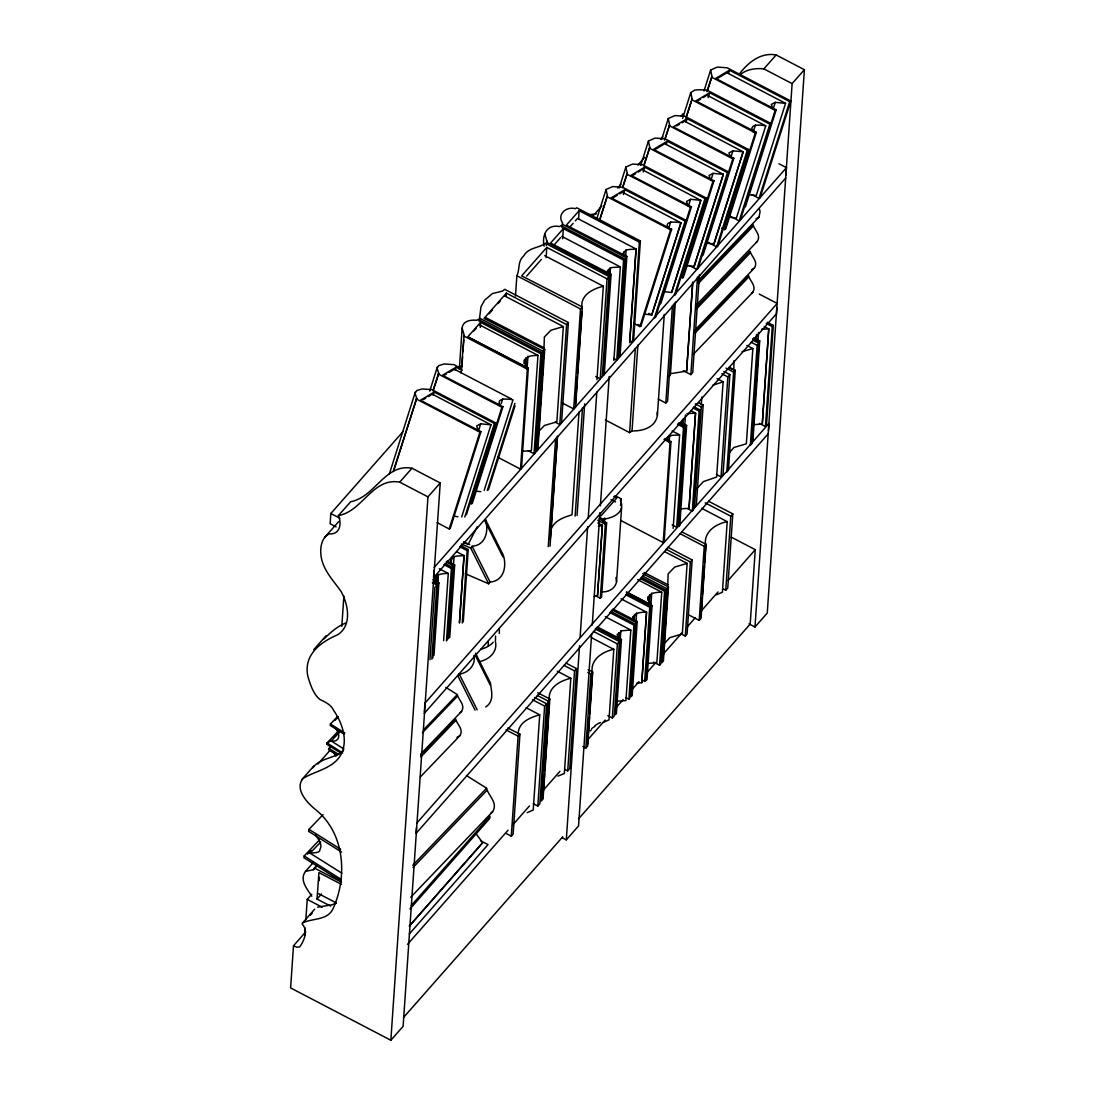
<?xml version="1.0" encoding="UTF-8"?>
<svg xmlns="http://www.w3.org/2000/svg" width="1095" height="1095" viewBox="0 0 1095 1095"><rect width="100%" height="100%" fill="white"/><g stroke="black" fill="none" stroke-linecap="round" stroke-linejoin="round"><path stroke-width="1.5" d="M634.046 620.304C630.775 613.186 640.589 612.037 646.597 612.146L641.779 682.691L636.811 683.198M435.618 582.02C432.539 574.642 441.942 573.301 448.293 573.465L443.626 640.698M500.264 405.711C495.611 397.896 506.67 398.635 512.994 399.812L484.182 490.368M293.487 945.779L290.613 987.936L390.847 1040.25L403.111 1026.33L440.231 482.963L411.98 468.222C384.769 463.322 375.215 497.171 350.674 501.702L338.41 515.622C341.859 523.561 340.107 534.716 329.253 533.881C322.026 537.221 320.164 546.679 320.835 553.851C321.82 568.811 332.853 579.83 341.024 591.396C348.306 604.358 352.357 625.806 337.328 634.936C320.246 642.217 303.055 655.207 307.955 676.792C310.501 684.772 313.197 693.956 319.877 699.431C325.27 702.128 331.073 704.605 333.729 710.504C343.063 724.123 349.456 743.806 338.533 758.329C329.403 769.265 314.689 771.345 303.096 778.394C294.144 789.153 307.339 803.046 315.894 809.862C344.473 833.008 347.608 875.466 333.564 907.55C328.24 921.087 312.362 917.774 302.425 923.085L302.316 924.317C308.462 930.572 304.013 940.879 299.729 946.915L296.69 947.202L293.487 945.779L305.751 931.859M403.097 431.498L330.841 513.514L330.142 523.766L336.124 526.9M304.807 934.911L305.272 928.149M305.847 919.704L307.23 899.406L311.746 894.286M341.818 626.313L343.885 596.008M390.847 1040.25L427.967 496.884L440.231 482.963M416.428 827.574L416.032 833.432L768.307 433.661M424.326 712.024L424.915 703.223L777.19 303.438L759.218 294.062M433.99 570.385L433.497 577.708L785.758 177.938M434.318 581.431L434.578 577.955M429.938 659.71L434.866 587.331L436.891 585.045L432.347 582.663M435.837 582.335L436.18 577.298M435.892 582.8L436.344 576.079M431.841 659.108L436.891 585.045M437.644 583.731L438.219 575.327M437.74 582.663L438.301 574.259M432.895 657.903L437.945 583.84L438.917 582.841L432.867 579.707M433.99 655.221L438.917 582.841M459.366 368.823L462.131 328.144C462.61 320.767 471.014 319.644 476.845 320.301L478.241 319.398L541.888 352.617L535.072 452.605L534.045 453.782L528.023 450.634M461.146 373.203L464.088 334.796L462.131 328.144M461.898 367.003L462.583 356.833M462.939 351.755L463.746 339.888M446.486 640.931L451.414 568.551L452.44 567.388L444.871 563.432M451.674 564.897C449.361 554.453 457.655 556.383 464.075 555.562L459.489 622.74M447.513 639.767L452.44 567.388M453.412 565.828L454.083 556.356M448.786 638.317L453.727 565.937L454.699 564.938L447.13 561.023M449.758 637.317L454.699 564.938M479.186 321.451L480.979 306.764L484.633 300.153L492.38 293.611L502.619 291.051L504.74 289.326L568.387 322.546L561.571 422.533L559.778 424.559L555.261 422.205M459.407 622.795L463.979 555.617L456.56 551.647M480.281 327.432L480.623 322.341L540.862 353.781L534.045 453.782M462.254 623.028L467.195 550.648L468.222 549.485L460.639 545.529M463.281 621.864L468.222 549.485M506.136 296.526L506.369 293.131L566.594 324.572L559.778 424.559M515.471 296.061L516.854 275.735C520.057 269.521 517.456 261.144 523.656 256.025C528.351 247.333 538.617 248.305 545.406 243.323L609.053 276.542L602.236 376.529M523.957 363.417C524.163 355.848 531.404 355.519 537.96 355.382L531.376 450.661L521.658 451.332M525.244 367.756L525.819 359.242M525.408 366.524L525.997 358.024M527.051 369.166L527.954 356.19M497.787 457.258L520.522 469.125L527.338 369.125L528.31 368.125L467.784 336.849L480.623 322.341M528.31 368.125L521.494 468.126L520.522 469.125M544.092 246.238C541.724 234.7 547.117 223.969 559.572 226.569L560.968 225.666L624.615 258.885L617.799 358.886M546.241 245.513L546.87 241.01L544.899 234.371M546.638 244.404L546.87 241.01M546.118 257.571L546.802 247.402L607.041 278.828L600.224 378.829L595.707 376.475M544.708 349.51L543.065 351.276L536.249 451.277L537.891 449.497L544.708 349.51L484.045 318.399L506.369 293.131M538.179 438.287L538.932 427.912M539.274 422.807L539.972 412.61M540.382 405.985L541.012 397.307M541.423 390.682L542.176 380.293M542.518 375.188L543.325 363.294M543.626 358.366L544.379 337.027L550.936 330.252L563.35 326.57L504.74 295.978M506.739 833.801L511.283 836.183L518.099 736.182L519.947 734.184L507.806 727.97M519.947 734.184L513.131 834.185L511.283 836.183M562.009 227.609L562.638 223.106C556.63 214.209 566.375 206.188 575.354 208.666L576.736 207.763L640.383 240.982L633.567 340.983M562.666 238.792L563.35 228.622L623.589 260.049L616.772 360.05L613.761 358.476M548.266 546.597L555.658 438.342M563.35 326.57L556.862 421.808L544.434 425.49L538.192 431.978M557.369 436.412L550.279 539.479L550.183 538.713M550.032 546.254L557.519 436.316M526.189 707.753L539.726 714.816L533.224 810.04L527.174 812.668M533.292 803.703L537.809 806.071L544.626 706.07L546.651 703.784L534.524 697.447M578.557 219.192L579.132 210.719L639.357 242.146L632.54 342.146L629.529 340.572M546.651 703.784L539.835 803.771L537.809 806.071M549.854 699.007L548.006 701.005L541.19 801.006L543.038 799.008L549.854 699.007L537.713 692.793M544.571 773.85L542.874 797.858L542.627 796.763M544.735 770.647L547.856 724.726M548.047 722.837L549.115 701.539M561.557 402.618L573.684 408.941L580.501 308.954L582.348 306.956L521.644 275.885L546.802 247.402M575.491 404.096L577.421 376.694M577.585 373.491L581.815 312.075M582.348 306.956L575.532 406.943L573.684 408.941M579.022 411.953L572.014 514.828C563.569 517.305 554.59 520.659 551.264 528.83A1.615 1.218 3.9 0 1 551.045 529.487L550.224 533.717M575.135 516.101L582.526 407.846M577.065 515.471L584.675 403.836M557.3 671.221L570.823 678.27L564.336 773.508L557.944 776.122M564.705 769.32L567.716 770.88L574.533 670.893L576.559 668.607L565.951 663.064M576.559 668.607L569.742 768.594L567.716 770.88M596.953 379.746L603.331 286.219L544.708 255.628M561.803 837.524L566.293 839.865L579.529 645.763M580.104 637.249L587.645 526.586M588.234 518.072L596.816 392.078M608.149 272.929C607.67 265.633 615.308 267.892 620.331 266.92L613.871 360.501M609.901 273.887L610.243 268.781M609.874 274.517L610.339 267.714M611.092 274.339L610.12 275.338L603.304 375.339L604.262 374.339L611.092 274.339L550.566 243.063L563.35 228.622M591.67 633.553L578.557 825.945L566.293 839.865M592.258 625.04L599.909 512.665M600.375 505.849L609.203 376.461M582.773 746.516L585.811 748.09L590.862 674.027L592.71 672.029L588.152 669.702M594.106 596.488L597.473 595.967L602.387 525.367L597.884 523.013M589.452 717.17L587.55 744.244L587.44 743.478M589.603 714.008L592.422 673.507C589.589 660.258 601.757 651.744 613.816 649.349L591.273 637.577M602.387 525.367L597.473 595.967M592.71 672.029L587.659 746.106L585.811 748.09M602.852 522.52L603.071 519.153C612.748 518.305 625.888 512.364 620.454 500.1L621.029 498.772L614.979 495.611M604.358 523.04L604.7 517.99M595.789 595.94L600.306 598.294L605.357 524.218L606.63 522.78L599.047 518.825M623.767 256.257C622.603 247.812 630.611 249.906 636.113 249.017L629.734 342.543M606.63 522.78L601.579 596.843L600.306 598.294M625.656 256.613L626.121 249.811M626.86 256.435L625.888 257.435L619.072 357.435L620.044 356.436L626.86 256.435L566.334 225.159L579.132 210.719M629.639 342.598L636.017 249.058M620.578 505.507L621.029 498.772M601.511 591.697C608.081 592.723 615.404 588.508 616.553 581.732L621.604 507.656M613.816 649.349L608.998 719.894L603.194 722.481M605.357 419.974L629.598 432.634L635.333 348.47M607.821 715.624L612.338 717.978L617.388 643.915L619.414 641.615L595.16 628.968M629.598 432.634L632.034 430.882L637.892 345.034M618.702 633.882L618.36 638.919L617.101 634.539L620.742 631.911L620.824 630.843L630.816 630.049L625.916 700.636L617.101 701.156M618.415 639.384L618.867 632.664M619.414 641.615L614.363 715.692L612.338 717.978M620.276 638.631L620.824 630.843M621.44 639.425L620.468 640.424L615.417 714.487L616.389 713.488L621.44 639.425L597.227 626.915M632.65 620.003L632.869 616.636M625.875 697.625L628.886 699.199L633.937 625.135L634.963 623.972L610.723 611.311M634.142 621.016L634.648 614.76M634.963 623.972L629.912 698.035L628.886 699.199M636.031 621.344L636.606 612.94M637.222 621.522L636.25 622.521L631.199 696.584L632.171 695.585L637.222 621.522L613.008 609.012M632.034 430.882C642.56 431.32 655.494 427.42 657.397 415.388L664.282 314.388M641.779 682.691L646.502 612.187L621.043 598.814M647.734 600.197C647.98 592.628 655.207 592.381 661.75 592.203L656.849 662.79L647.706 663.365M649.157 602.784L649.609 596.063M649.212 603.236L649.773 594.845M641.656 679.721L644.668 681.295L649.718 607.232L650.745 606.069L626.491 593.408M650.745 606.069L645.694 680.132L644.668 681.295M650.936 604.768L651.744 593.011M652.059 605.535L651.087 606.534L646.036 680.597L647.008 679.598L652.059 605.535L626.326 592.244M658.246 399.059L665.815 403.015L672.467 305.382M674.246 303.507L667.594 401.153L665.815 403.015M668.675 376.406L670.085 375.571L670.468 373.696L675.355 302.015M667.444 440.861C666.951 433.565 674.588 435.824 679.612 434.838L673.151 528.42M669.168 442.448L669.634 435.646M620.755 520.426L663.2 542.572L670.017 442.572L670.975 441.572L664.925 438.452M670.975 441.572L664.159 541.573L663.2 542.572M653.537 662.105L659.56 665.254L664.61 591.19L665.637 590.013L641.383 577.366M665.637 590.013L660.586 664.09L659.56 665.254M668.456 586.906L666.814 588.686L661.763 662.749L663.406 660.983L668.456 586.906L642.683 573.684M663.693 650.307L663.296 655.522L662.981 654.509M664.104 643.764L664.843 633.512M665.185 628.475L665.87 618.401M666.28 611.859L667.019 601.607M667.361 596.556L668.155 573.848L674.712 567.073L687.14 563.391L664.597 551.62M683.02 424.203L683.307 418.618M670.468 373.696L686.606 371.123L692.656 282.373M692.807 282.277L686.606 371.123M672.152 524.929L676.669 527.284L683.485 427.296L684.512 426.133L678.448 422.957M684.512 426.133L677.695 526.12L676.669 527.284M684.745 425.791L685.456 414.95M686.62 425.435L685.662 426.434L678.845 526.421L679.803 525.422L686.62 425.435L680.57 422.3M683.321 370.671L690.849 374.599L697.501 276.967M699.418 274.804L692.752 372.437L690.849 374.599M689.042 508.313L695.544 413.089L689.042 508.313L680.46 508.846M687.14 563.391L682.322 633.937L669.907 637.618L664.008 643.86M687.797 508.778L692.314 511.132L699.13 411.145L700.157 409.982L694.093 406.82M700.157 409.982L693.34 509.969L692.314 511.132M680.775 633.69L685.292 636.044L690.343 561.968L692.136 559.942L667.895 547.281M703.168 405.013L701.32 407.012L694.504 506.999L696.352 505.014L703.168 405.013L698.61 402.686M692.136 559.942L687.085 634.005L685.292 636.044M688.591 614.842L699.199 620.372L704.249 546.309L706.097 544.311L681.815 531.883M702.265 597.843L700.937 616.512L700.786 613.843M702.429 594.681L704.441 565.937M704.605 562.775L705.769 545.515M706.097 544.311L701.046 618.374L699.199 620.372M717.102 378.665L723.111 381.799L716.623 477.037L703.414 481.608L696.803 488.671M716.513 474.532L721.044 476.886L727.86 376.899L729.872 374.599L723.809 371.438M729.872 374.599L723.056 474.6L721.044 476.886M735.265 370.315L733.623 372.081L726.806 472.068L728.449 470.303L735.265 370.315L729.202 367.195M701.662 508.299L727.203 521.631L722.399 592.176L716.595 594.763M722.727 588.686L725.739 590.26L730.789 516.197L732.801 513.897L708.561 501.25M732.801 513.897L727.764 587.974L725.739 590.26M746.831 345.431L752.84 348.58L746.352 443.803L733.937 447.485L728.777 453.371M756.221 340.011L756.508 334.427M758.944 343.337L757.151 345.377L750.335 445.364L752.128 443.338L758.944 343.337L752.881 340.175M757.945 341.585L758.548 332.456M759.725 340.915L758.753 341.914L751.937 441.915L752.908 440.915L759.725 340.915L753.661 337.794M762.271 424.093L768.758 328.87L762.271 424.093L754.017 424.614M731.323 537.18L755.263 549.676L750.198 624.054L578.598 818.8M759.437 423.423L765.46 426.571L772.276 326.57L773.303 325.407L767.239 322.245M773.303 325.407L766.486 425.394L765.46 426.571M749.007 623.863L754.989 626.983L792.123 83.617L804.387 69.697L776.136 54.955C761.217 52.136 748.556 62.073 739.987 73.214M768.498 430.718L768.909 424.86M776.889 307.846L776.492 313.704L424.217 713.488M785.964 174.995L786.456 167.672L778.969 163.757M319.206 880.599L319.439 877.369M804.387 69.697L767.253 613.077L754.989 626.983M330.622 906.099L317.044 899.077L318.905 872.592L341.503 884.377M319.398 840.029L304.177 855.934L303.931 857.768L341.312 881.27M341.147 753.278L326.816 744.258L326.981 742.957L337.465 732.007M644.449 314.128L651.785 314.949L681.008 222.805C675.15 221.751 663.392 220.738 668.429 228.349M728.764 217.152L736.415 218.014L765.747 125.857C759.328 124.638 748.309 123.968 753.086 131.879M606.876 273.23C606.069 271.122 608.231 271.409 608.382 269.534M701.854 396.979L701.265 404.726M323.052 814.666L308.995 829.339L308.639 831.351L341.585 852.074M337.424 716.664L330.43 723.959L330.17 725.396L344.391 734.348M331.101 745.804L328.514 749.678L337.055 755.044M488.63 583.786L470.699 548.006L472.123 546.254C486.112 545.269 488.972 530.24 485.359 519.358L503.289 555.151C506.903 566.033 504.056 581.062 490.067 582.034L488.63 583.786L465.252 573.67M485.715 706.959C494.694 701.17 491.313 691.123 490.437 682.979L475.49 653.154M488.178 646.064L488.343 641.369M595.091 725.588L598.417 723.412M466.415 514.746L495.556 422.834L431.909 389.615L422.027 388.944L416.716 390.6L415.019 393.283L416.716 398.265L393.707 470.836M461.501 368.591L453.919 364.635L444.036 363.964L438.725 365.62L437.028 368.303L438.725 373.286L433.1 391.024M619.25 187.97L625.888 167.001L632.54 164.058L642.423 164.729L706.07 197.949L704.975 198.606L644.736 167.165L630.925 175.392L691.465 206.763L690.425 207.311L655.563 317.208L654.454 317.878L685.141 221.108L686.25 220.451L622.603 187.231L612.721 186.561L606.069 189.503L607.396 195.882L599.731 220.068M625.888 167.001L627.23 173.38L622.631 187.888M689.289 265.469L696.817 269.397L727.504 172.64L728.613 171.97L664.966 138.75L655.084 138.093L648.432 141.036L649.773 147.414L644.147 165.153M707.616 242.173L716.65 246.895L717.759 246.224L748.446 149.468L684.799 116.248L674.903 115.577L668.265 118.534L669.592 124.898L665.514 137.806M730.146 216.208L739.18 220.916L769.867 124.159L770.976 123.502L707.329 90.283L699.869 89.749L694.86 90.023L690.794 92.555L692.136 98.933L685.99 118.287M751.485 194.486L759.013 198.414L760.122 197.757L790.809 101L727.162 67.781L717.28 67.11L710.628 70.053L711.969 76.431L707.356 90.94M524.19 360.022L527.024 367.797L468.414 337.205M647.966 596.83L650.813 604.618L626.764 592.067M544.379 347.991L485.715 317.577M668.155 584.798L644.065 572.439M733.814 370.165L733.965 360.72M495.446 640.63L495.556 635.99M499.32 633.416L499.375 628.845M389.3 474.135L415.375 391.887M393.242 471.548L416.716 398.265M429.719 391.107L437.384 366.907M433.155 390.135L438.725 373.286M433.196 395.281L434.222 392.051L494.447 423.491L495.556 422.834M455.205 370.302L456.232 367.085L462.254 370.219M478.652 430.28L480.705 423.82L490.984 424.792L461.666 516.963M437.097 522.63L449.224 528.967L479.897 432.196L480.938 431.649L420.412 400.277L434.222 392.051M480.938 431.649L450.264 528.406L449.224 528.967M464.786 517.032L494.447 423.491M501.168 403.685L502.714 398.84M502.947 406.669L501.907 407.23L471.233 503.987L472.274 503.426L502.947 406.669L442.421 375.298L456.232 367.085M487.316 490.437L514.924 403.357M488.425 489.78L515.006 405.916M596.857 218.535L606.069 189.503M599.266 220.793L607.396 195.882M622.685 186.999L627.23 173.38M623.37 194.513L624.903 189.681L685.141 221.108M640.753 165.222L648.432 141.036M643.682 165.865L649.773 147.414M643.203 172.011L644.736 167.165M661.613 139.489L668.265 118.534M664.528 140.133L669.592 124.898M666.253 144.43L667.266 141.2L727.504 172.64M682.609 118.356L690.794 92.555M686.045 117.398L692.136 98.933M686.072 121.928L687.099 118.698L747.337 150.138L748.446 149.468M703.976 91.022L710.628 70.053M706.905 91.665L711.969 76.431M708.095 97.564L709.642 92.733L769.867 124.159M668.675 228.294L670.729 221.82M633.841 323.422L639.904 326.584L670.592 229.827L671.632 229.266L611.092 197.894L624.903 189.681M639.904 326.584L640.945 326.023L671.632 229.266M651.689 314.977L680.912 222.819L622.398 192.214L619.784 193.774M728.449 73.447L729.462 70.217L789.7 101.657L790.809 101M688.509 205.792L690.562 199.317L700.841 200.289L671.618 292.447L664.09 291.626M691.465 206.763L660.778 303.52L659.737 304.081M671.618 292.447L700.745 200.317L642.231 169.698M704.975 198.606L674.287 295.363L675.396 294.706L706.07 197.949M711.038 179.813L713.091 173.352L723.371 174.324L694.148 266.482L686.031 265.592M713.995 180.798L712.954 181.346L682.267 278.103L683.307 277.555L713.995 180.798L653.455 149.426L667.266 141.2M694.052 266.496L723.275 174.338M730.871 157.31L732.925 150.85L743.204 151.822L713.981 243.966L705.864 243.09M687.099 118.698L673.288 126.924L733.828 158.282L732.788 158.843L697.926 268.74L696.817 269.397M733.828 158.282L703.141 255.053L702.1 255.6M713.885 243.993L743.108 151.835M716.65 246.895L747.337 150.138M753.415 131.345L755.454 124.871M721.605 228.047L724.63 229.635L755.317 132.878L756.358 132.317L695.818 100.945L709.642 92.733M756.358 132.317L725.67 229.074L724.63 229.635M773.754 107.214L775.287 102.369L785.567 103.341L756.248 195.512L748.597 194.65M729.462 70.217L715.651 78.443L776.191 109.815L775.15 110.362L740.288 220.259L739.18 220.916M776.191 109.815L745.503 206.572L744.463 207.119M759.013 198.414L789.7 101.657M581.965 307.435C580.295 295.048 592.765 288.834 603.331 286.219M311.774 896.175C307.189 889.058 299.044 879.819 305.519 871.374L313.553 869.704L316.523 865.406M420.836 753.921L461.597 711.339C465.608 704.934 458.559 700.129 457.272 694.586L445.802 687.373M420.343 776.971L459.955 735.607C463.965 729.202 456.902 724.397 455.616 718.854L420.672 755.358M410.693 897.27L492.64 811.669C498.266 802.69 488.37 795.969 486.577 788.208L466.443 775.547M698.446 280.32L759.013 217.056L760.067 211.732L759.451 209.063M696.803 304.588L757.37 241.324C761.381 234.919 754.318 230.114 753.031 224.571L698.281 281.743M695.065 329.992L754.469 267.946C758.479 261.541 751.416 256.736 750.13 251.193L696.557 307.161M693.409 354.274L752.812 292.228C756.823 285.809 749.76 281.018 748.487 275.475L694.901 331.429M710.655 180.114L709.054 175.46L713.091 173.352M591.286 729.9L590.356 730.885M663.077 652.853L662.995 651.183M587.522 741.342L587.7 740.069M550.279 536.55L550.224 534.196M477.269 526.654L468.14 544.42L463.5 542.422M312.787 767.787C319.822 757.904 334.618 758.63 343.501 750.746M549.211 699.951C547.911 687.468 559.86 680.844 570.823 678.27M542.586 795.408L543.024 793.683M594.913 726.218L593.435 727.463M624.164 251.631C623.904 253.52 621.782 253.397 622.781 255.669M452.125 558.176C450.442 560.092 450.373 561.667 451.537 564.431M667.676 437.466L666.335 439.068M688.207 205.928L686.524 201.425L690.562 199.317M772.933 108.966L771.291 104.408L775.287 102.369M323.915 638.974C330.32 632.718 337.274 626.148 346.143 622.945M591.67 728.654L592.546 727.915M473.889 655.371C476.229 664.761 468.236 673.151 459.27 674.068L457.847 675.82L475.038 710.121M473.889 330.991L476.065 328.514M489.068 313.759L492.421 309.953M498.02 303.602L500.264 301.057M526.64 276.132L541.327 259.474M554.097 244.979L560.626 237.56M569.865 227.076L573.137 223.366M575.313 220.889L577.489 218.425L636.113 249.017M458.422 368.714L460.68 366.154M592.778 216.235L601.812 205.983M617.621 188.053L621.002 184.206M637.947 164.989L644.722 157.297M660.531 139.352L662.79 136.793M680.844 116.289L683.102 113.729M324.476 537.59L338.779 521.507M338.41 515.622C362.951 511.091 372.505 477.242 399.716 482.142L411.98 468.222M740.193 74.761C746.667 69.163 755.618 68.013 763.872 68.876L776.136 54.955M540.862 353.781L541.888 352.617M566.594 324.572L568.387 322.546M607.041 278.828L609.053 276.542M623.589 260.049L624.615 258.885M639.357 242.146L640.383 240.982M313.786 649.663L326.05 635.743M434.195 567.456L786.456 167.672M301.618 779.859L313.882 765.952M317.892 764.105L330.32 750.007M305.519 871.374L313.375 862.449M313.553 869.704L316.934 865.885M317.044 899.077L321.533 893.972M302.425 923.085L314.689 909.178M310.118 915.461L312.349 912.929M416.73 823.166L769.005 423.395M411.241 905.551L489.876 816.309L489.725 818.444L409.968 908.946M409.325 925.932L482.662 842.698L475.736 833.281M409.421 926.124L482.662 842.698M409.407 933.843L488.028 844.615L480.486 840.714M407.545 944.287L508.025 830.256M512.542 825.137L529.474 805.92M543.024 790.549L559.956 771.332M587.057 740.576L605.111 720.072M616.403 707.26L623.178 699.582M632.212 689.33L638.987 681.637M646.885 672.672L655.919 662.42M662.694 654.742L681.884 632.951M687.537 626.545L695.434 617.58M701.074 611.174L718.005 591.957M728.175 580.432L755.263 549.676M403.603 1017.392L562.789 836.744M600.936 515.937L616.772 498.033L613.747 496.473M698.446 283.372L753.182 226.2M696.707 308.776L750.294 252.822M695.051 333.058L748.638 277.09M334.837 720.537L338.328 716.883M326.816 744.258L330.307 740.617M333.797 736.962L336.124 734.526M343.939 749.007L331.183 740.973L339.464 732.35M423.491 729.859L457.272 694.586M422.478 732.706L457.423 696.201M307.449 854.1L310.966 850.432M341.818 873.153L310.049 853.169L320.753 842.041M420.822 756.973L455.766 720.483M412.815 865.242L486.577 788.208M413.034 867.527L486.782 790.48M732.925 150.85L728.928 152.876L730.666 157.16M480.705 423.82L476.695 425.845L478.323 430.814M759.013 217.056L756.056 218.836M756.029 242.515L757.37 241.324M754.469 267.946L751.498 269.726M751.471 293.405L752.812 292.228M460.27 712.516L461.597 711.339M459.955 735.607L456.985 737.387M490.765 813.325L492.64 811.669M598.459 526.189L602.291 525.422M722.96 381.909L712.516 385.33M727.203 521.631C715.391 524.081 703.743 531.91 705.495 544.886M539.726 714.816C529.761 717.458 517.976 722.7 518.222 734.184M752.84 348.58L741.999 351.659M331.183 740.973C340.312 742.451 340.613 733.554 335.043 727.751M310.049 853.169C313.156 852.581 320.589 853.334 319.945 849.501C322.82 844.793 318.618 839.81 315.73 835.061M716.5 79.018L726.957 72.749L785.567 103.341M697.98 100.74L700.595 99.166M703.209 97.606L705.823 96.045M676.751 125.925L679.365 124.365M681.98 122.791L684.594 121.23L743.204 151.822M655.618 149.207L664.761 143.732L723.371 174.324M631.774 175.966L635.689 173.612M638.303 172.052L640.917 170.492M613.255 197.689L617.169 195.334M442.613 376.256L446.541 373.915M449.155 372.355L454.384 369.22L511.488 399.018M423.217 399.675L425.832 398.115M428.446 396.541L431.06 394.98M457.943 516.744L454.001 516.101M600.512 722.508L598.883 723.261M336.138 903.101L332.072 904.771L317.618 907.194M761.614 329.267L768.676 328.911L764.255 326.515M589.151 214.729L596.501 213.785M695.448 413.13L686.962 413.623M480.787 491.682L475.641 491.08M463.541 541.915L469.7 544.585M461.351 543.955L470.699 548.006M637.92 324.462L640.945 326.023M763.872 68.876L792.123 83.617M711.504 77.143L775.15 110.362M707.124 95.265L765.747 125.857M691.67 99.659L755.317 132.878M669.141 125.624L732.788 158.843M649.308 148.126L712.954 181.346M626.778 174.091L690.425 207.311M606.945 196.607L670.592 229.827M766.254 323.436L772.276 326.57M562.241 224.215L625.888 257.435M561.721 236.328L620.331 266.92M752.689 338.752L758.753 341.914M751.129 342.229L757.151 345.377M546.473 242.118L610.12 275.338M648.787 313.389L651.785 314.949M729.311 367.81L732.322 369.385M726.053 368.125L733.623 372.081M721.838 373.751L727.86 376.899M516.854 275.735L580.501 308.954M695.257 403.85L701.32 407.012M693.108 407.997L699.13 411.145M691.027 410.734L695.544 413.089M479.418 318.056L543.065 351.276M681.637 423.874L684.649 425.449L683.896 424.436M679.598 423.272L685.662 426.434M677.463 424.148L683.485 427.296M479.35 324.791L537.96 355.382M672.097 430.924L679.612 434.838M663.953 439.41L670.017 442.572M463.691 335.919L527.338 369.125M705.194 502.838L730.789 516.197M438.26 374.011L501.907 407.23M432.374 394.2L490.984 424.792M680.009 533.648L704.249 546.309M611.037 499.607L615.541 501.962M416.251 398.977L479.897 432.196M666.253 549.403L690.343 561.968M600.046 517.579L603.071 519.153M597.829 520.289L605.357 524.218M642.56 576.025L666.814 588.686M640.507 578.612L664.61 591.19M637.701 579.652L661.75 592.203M626.833 593.873L651.087 606.534M625.628 594.653L649.718 607.232M399.716 482.142L427.967 496.884M611.995 609.86L636.25 622.521M609.847 612.557L633.937 625.135M605.275 616.718L630.816 630.049M459.667 546.72L467.195 550.648M596.227 627.763L620.468 640.424M593.298 631.336L617.388 643.915M446.144 561.981L453.727 565.937M443.886 564.623L451.414 568.551M439.287 568.757L448.293 573.465M330.841 513.514L339.82 518.195M433.401 581.459L437.945 583.84M587.823 672.439L590.862 674.027M563.993 665.39L574.533 670.893M537.399 695.476L548.006 701.005M532.581 699.787L544.626 706.07M505.972 729.859L518.099 736.182M314.279 867.965L341.462 882.146M318.33 893.547L336.233 902.882M307.23 899.406L322.204 907.221M330.43 723.959L344.761 732.979M328.774 748.241L338.807 754.551M308.995 829.339L340.627 849.241M326.981 742.957L342.639 752.881M304.177 855.934L341.435 879.559M333.208 751.745L336.042 756.139M682.322 419.933L683.718 424.217M484.975 521.111L502.906 556.903M472.123 546.254L490.067 582.034M475.107 654.892L490.054 684.717M459.27 674.068L477.201 709.861M756.905 340.039L756.139 336.808M615.965 577.53L616.553 581.732M657.205 412.09L657.397 415.388M493.215 642.245A24.268 18.341 3.9 0 1 480.951 649.184M495.31 641.246A23.816 17.999 3.9 0 1 478.447 661.845"/></g></svg>
